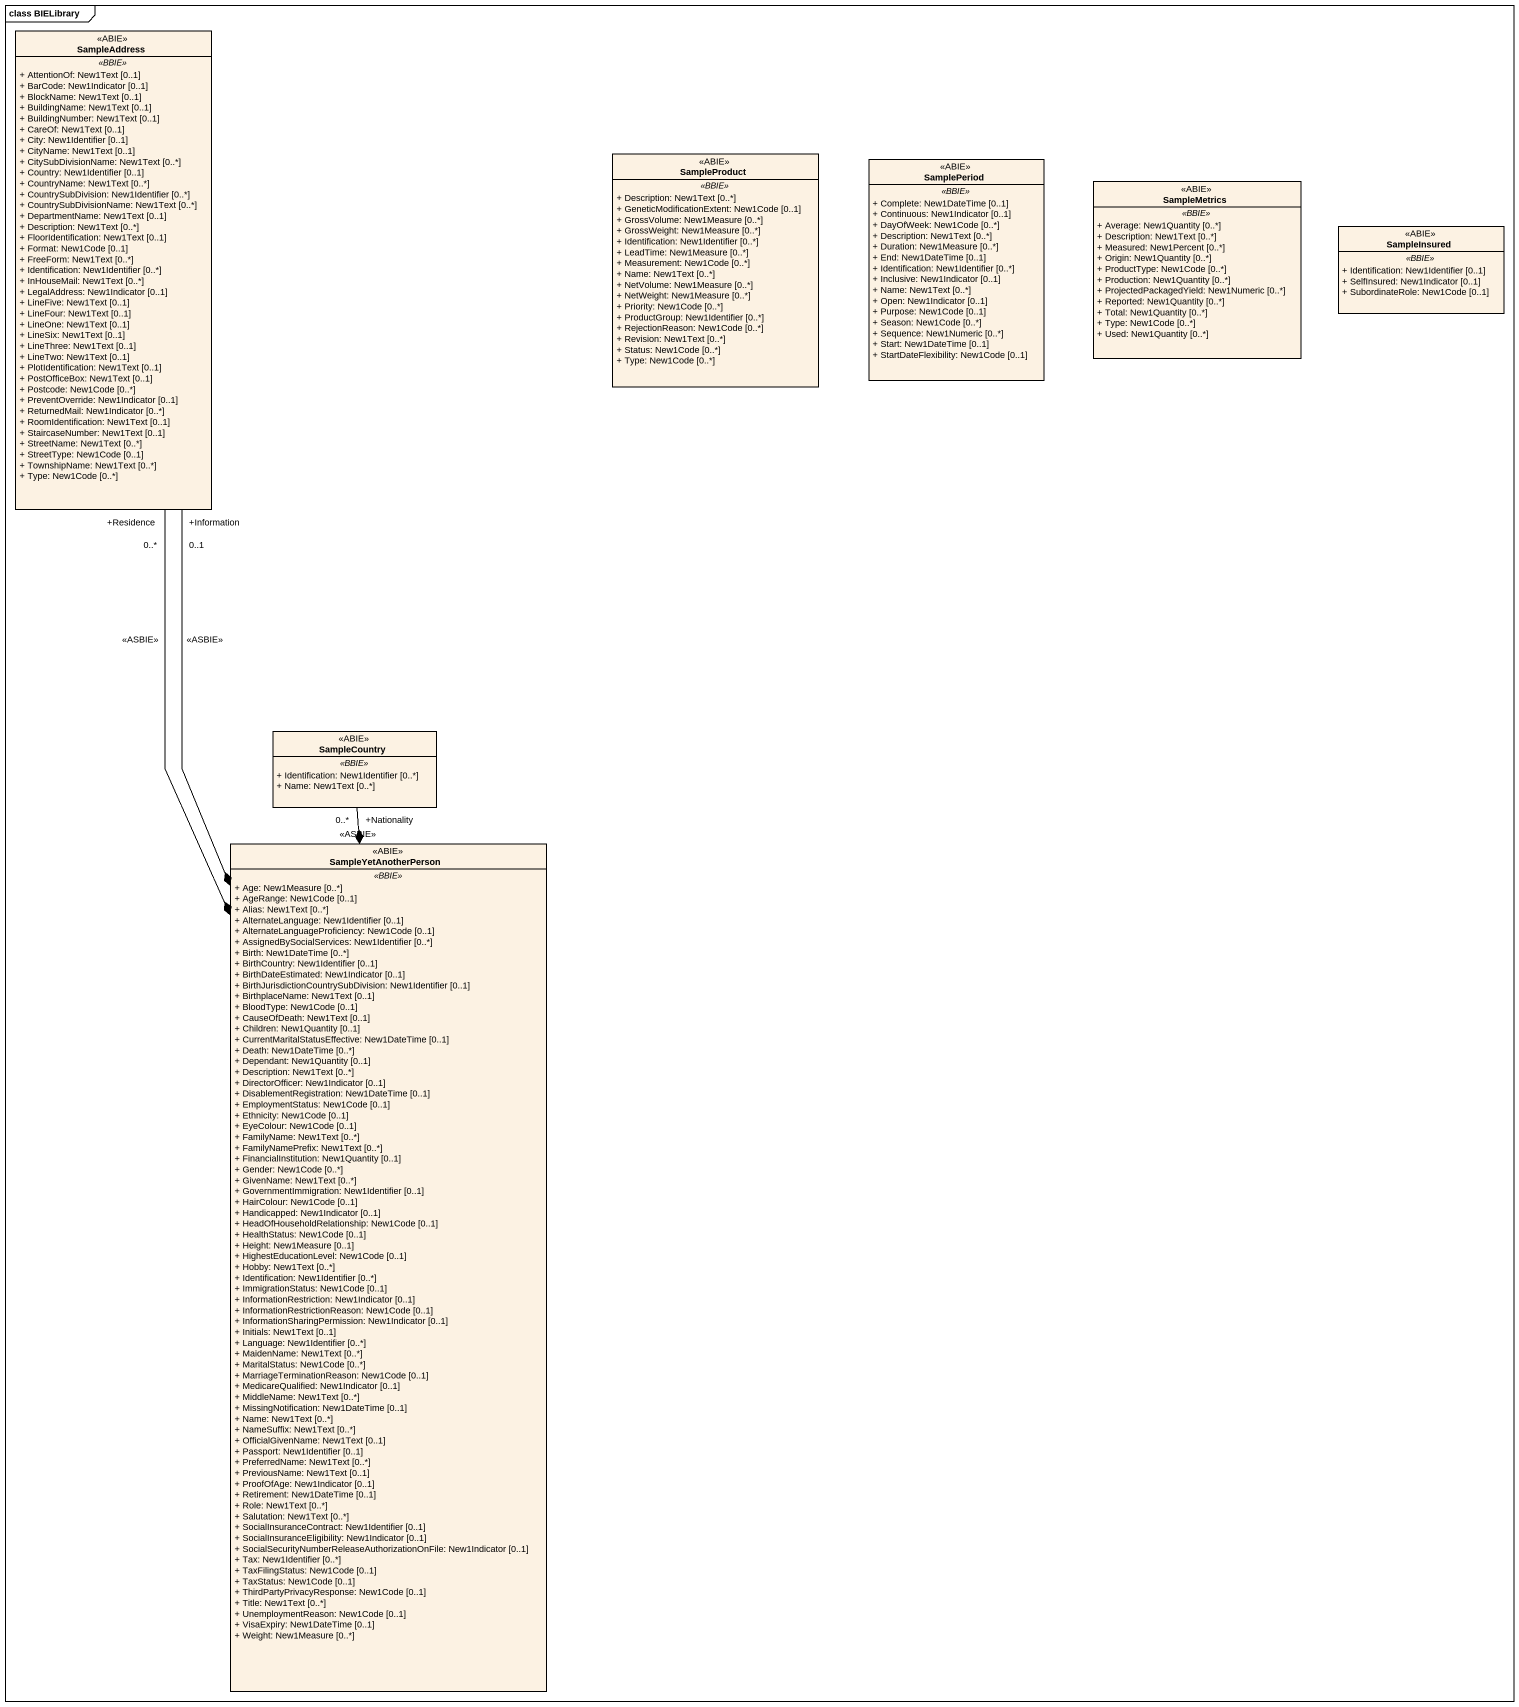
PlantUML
@startuml
mainframe class BIELibrary
hide circle
hide empty members
skinparam classAttributeIconSize 0
class SampleAddress <<ABIE>> {
  .. <<BBIE>> ..
  + AttentionOf: New1Text [0..1]
  + BarCode: New1Indicator [0..1]
  + BlockName: New1Text [0..1]
  + BuildingName: New1Text [0..1]
  + BuildingNumber: New1Text [0..1]
  + CareOf: New1Text [0..1]
  + City: New1Identifier [0..1]
  + CityName: New1Text [0..1]
  + CitySubDivisionName: New1Text [0..*]
  + Country: New1Identifier [0..1]
  + CountryName: New1Text [0..*]
  + CountrySubDivision: New1Identifier [0..*]
  + CountrySubDivisionName: New1Text [0..*]
  + DepartmentName: New1Text [0..1]
  + Description: New1Text [0..*]
  + FloorIdentification: New1Text [0..1]
  + Format: New1Code [0..1]
  + FreeForm: New1Text [0..*]
  + Identification: New1Identifier [0..*]
  + InHouseMail: New1Text [0..*]
  + LegalAddress: New1Indicator [0..1]
  + LineFive: New1Text [0..1]
  + LineFour: New1Text [0..1]
  + LineOne: New1Text [0..1]
  + LineSix: New1Text [0..1]
  + LineThree: New1Text [0..1]
  + LineTwo: New1Text [0..1]
  + PlotIdentification: New1Text [0..1]
  + PostOfficeBox: New1Text [0..1]
  + Postcode: New1Code [0..*]
  + PreventOverride: New1Indicator [0..1]
  + ReturnedMail: New1Indicator [0..*]
  + RoomIdentification: New1Text [0..1]
  + StaircaseNumber: New1Text [0..1]
  + StreetName: New1Text [0..*]
  + StreetType: New1Code [0..1]
  + TownshipName: New1Text [0..*]
  + Type: New1Code [0..*]
}
class SampleProduct <<ABIE>> {
  .. <<BBIE>> ..
  + Description: New1Text [0..*]
  + GeneticModificationExtent: New1Code [0..1]
  + GrossVolume: New1Measure [0..*]
  + GrossWeight: New1Measure [0..*]
  + Identification: New1Identifier [0..*]
  + LeadTime: New1Measure [0..*]
  + Measurement: New1Code [0..*]
  + Name: New1Text [0..*]
  + NetVolume: New1Measure [0..*]
  + NetWeight: New1Measure [0..*]
  + Priority: New1Code [0..*]
  + ProductGroup: New1Identifier [0..*]
  + RejectionReason: New1Code [0..*]
  + Revision: New1Text [0..*]
  + Status: New1Code [0..*]
  + Type: New1Code [0..*]
}
class SamplePeriod <<ABIE>> {
  .. <<BBIE>> ..
  + Complete: New1DateTime [0..1]
  + Continuous: New1Indicator [0..1]
  + DayOfWeek: New1Code [0..*]
  + Description: New1Text [0..*]
  + Duration: New1Measure [0..*]
  + End: New1DateTime [0..1]
  + Identification: New1Identifier [0..*]
  + Inclusive: New1Indicator [0..1]
  + Name: New1Text [0..*]
  + Open: New1Indicator [0..1]
  + Purpose: New1Code [0..1]
  + Season: New1Code [0..*]
  + Sequence: New1Numeric [0..*]
  + Start: New1DateTime [0..1]
  + StartDateFlexibility: New1Code [0..1]
}
class SampleMetrics <<ABIE>> {
  .. <<BBIE>> ..
  + Average: New1Quantity [0..*]
  + Description: New1Text [0..*]
  + Measured: New1Percent [0..*]
  + Origin: New1Quantity [0..*]
  + ProductType: New1Code [0..*]
  + Production: New1Quantity [0..*]
  + ProjectedPackagedYield: New1Numeric [0..*]
  + Reported: New1Quantity [0..*]
  + Total: New1Quantity [0..*]
  + Type: New1Code [0..*]
  + Used: New1Quantity [0..*]
}
class SampleInsured <<ABIE>> {
  .. <<BBIE>> ..
  + Identification: New1Identifier [0..1]
  + SelfInsured: New1Indicator [0..1]
  + SubordinateRole: New1Code [0..1]
}
class SampleCountry <<ABIE>> {
  .. <<BBIE>> ..
  + Identification: New1Identifier [0..*]
  + Name: New1Text [0..*]
}
class SampleYetAnotherPerson <<ABIE>> {
  .. <<BBIE>> ..
  + Age: New1Measure [0..*]
  + AgeRange: New1Code [0..1]
  + Alias: New1Text [0..*]
  + AlternateLanguage: New1Identifier [0..1]
  + AlternateLanguageProficiency: New1Code [0..1]
  + AssignedBySocialServices: New1Identifier [0..*]
  + Birth: New1DateTime [0..*]
  + BirthCountry: New1Identifier [0..1]
  + BirthDateEstimated: New1Indicator [0..1]
  + BirthJurisdictionCountrySubDivision: New1Identifier [0..1]
  + BirthplaceName: New1Text [0..1]
  + BloodType: New1Code [0..1]
  + CauseOfDeath: New1Text [0..1]
  + Children: New1Quantity [0..1]
  + CurrentMaritalStatusEffective: New1DateTime [0..1]
  + Death: New1DateTime [0..*]
  + Dependant: New1Quantity [0..1]
  + Description: New1Text [0..*]
  + DirectorOfficer: New1Indicator [0..1]
  + DisablementRegistration: New1DateTime [0..1]
  + EmploymentStatus: New1Code [0..1]
  + Ethnicity: New1Code [0..1]
  + EyeColour: New1Code [0..1]
  + FamilyName: New1Text [0..*]
  + FamilyNamePrefix: New1Text [0..*]
  + FinancialInstitution: New1Quantity [0..1]
  + Gender: New1Code [0..*]
  + GivenName: New1Text [0..*]
  + GovernmentImmigration: New1Identifier [0..1]
  + HairColour: New1Code [0..1]
  + Handicapped: New1Indicator [0..1]
  + HeadOfHouseholdRelationship: New1Code [0..1]
  + HealthStatus: New1Code [0..1]
  + Height: New1Measure [0..1]
  + HighestEducationLevel: New1Code [0..1]
  + Hobby: New1Text [0..*]
  + Identification: New1Identifier [0..*]
  + ImmigrationStatus: New1Code [0..1]
  + InformationRestriction: New1Indicator [0..1]
  + InformationRestrictionReason: New1Code [0..1]
  + InformationSharingPermission: New1Indicator [0..1]
  + Initials: New1Text [0..1]
  + Language: New1Identifier [0..*]
  + MaidenName: New1Text [0..*]
  + MaritalStatus: New1Code [0..*]
  + MarriageTerminationReason: New1Code [0..1]
  + MedicareQualified: New1Indicator [0..1]
  + MiddleName: New1Text [0..*]
  + MissingNotification: New1DateTime [0..1]
  + Name: New1Text [0..*]
  + NameSuffix: New1Text [0..*]
  + OfficialGivenName: New1Text [0..1]
  + Passport: New1Identifier [0..1]
  + PreferredName: New1Text [0..*]
  + PreviousName: New1Text [0..1]
  + ProofOfAge: New1Indicator [0..1]
  + Retirement: New1DateTime [0..1]
  + Role: New1Text [0..*]
  + Salutation: New1Text [0..*]
  + SocialInsuranceContract: New1Identifier [0..1]
  + SocialInsuranceEligibility: New1Indicator [0..1]
  + SocialSecurityNumberReleaseAuthorizationOnFile: New1Indicator [0..1]
  + Tax: New1Identifier [0..*]
  + TaxFilingStatus: New1Code [0..1]
  + TaxStatus: New1Code [0..1]
  + ThirdPartyPrivacyResponse: New1Code [0..1]
  + Title: New1Text [0..*]
  + UnemploymentReason: New1Code [0..1]
  + VisaExpiry: New1DateTime [0..1]
  + Weight: New1Measure [0..*]
}
SampleYetAnotherPerson *-up- "+Information\n0..1" SampleAddress : <<ASBIE>>
SampleYetAnotherPerson *-up- "+Residence\n0..*" SampleAddress : <<ASBIE>>
SampleYetAnotherPerson *-up- "+Nationality\n0..*" SampleCountry : <<ASBIE>>
@enduml
